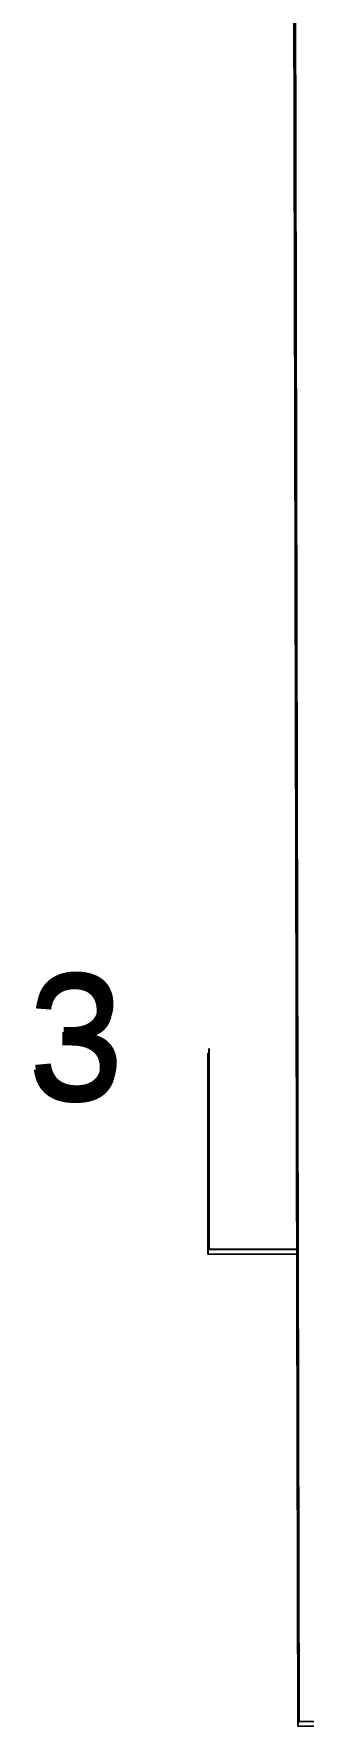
# Model space of a CAD drawing. Header units: inches. Extents: x 112 to 101600, y 95 to 62139.
# Drawn here: x 8044 to 9027, y 13152 to 19334 of the extents above; entities that cross this region are included whole.
import ezdxf

# ---------------------------------------------------------------- set-up
doc = ezdxf.new("R2010")
doc.units = ezdxf.units.IN
doc.header["$MEASUREMENT"] = 0
doc.layers.add('DIM', color=7, linetype='Continuous')
doc.layers.add('DRAWING', color=7, linetype='Continuous')
doc.styles.get("Standard").update_dxf_attribs({"font": 'arial.ttf'})
doc.dimstyles.get("Standard").update_dxf_attribs({"dimtxt": 0.18, "dimasz": 0.18, "dimexe": 0.18, "dimexo": 0.0625, "dimgap": 0.09, "dimtad": 0, "dimtih": 1, "dimtoh": 1, "dimdec": 4, "dimzin": 0, "dimdsep": 46, "dimtxsty": 'Standard', "dimblk": 'OBLIQUE', "dimcen": 0.09, "dimadec": 0, "dimazin": 0, "dimtfac": 1, "dimtdec": 4, "dimtofl": 0, "dimtmove": 0, "dimatfit": 3, "dimfxl": 1, "dimtolj": 1, "dimtzin": 0, "dimarcsym": 0})

# ---------------------------------------------------------------- blocks, each defined once
blk = doc.blocks.new('_Oblique')
at = {"color": 0, "linetype": 'ByBlock', "lineweight": -2}
blk.add_line((-0.5, -0.5), (0.5, 0.5), dxfattribs=at)

msp = doc.modelspace()

# ---------------------------------------------------------------- linework, layer by layer
at = {"layer": 'DRAWING'}
for points in [[(9548.3245, 41002.68845), (9548.3245, 35301.20325), (9548.3245, 27580.24484), (9468.21324, 20289.37703), (8991.78444, 20070.46669), (9007.09082, 13151.66245), (11871.14805, 13165.24643), (11864.56535, 18334.60117), (15421.37869, 20197.76706), (19459.09991, 20563.87329), (21457.46132, 20572.78451), (21444.44692, 23713.58753), (25606.91157, 23713.58753), (35419.43364, 23713.58753), (44694.61351, 23713.58753), (55133.2957, 23713.58753), (64429.2798, 23713.58753), (69882.39832, 23713.58753), (74044.64411, 23713.58753), (74509.51137, 23713.58753), (76317.97932, 23713.58753)], [(9552.82594, 41020.08766), (9552.82594, 35318.60246), (9552.82594, 27597.64404), (9472.71467, 20306.77623), (8996.28587, 20087.86589), (9011.59226, 13169.06165), (11875.64948, 13182.64564), (11869.06679, 18352.00037), (15425.88013, 20215.16627), (19463.60134, 20581.27249), (21461.96276, 20590.18372), (21448.94836, 23730.98673), (25611.413, 23730.98673), (35423.93508, 23730.98673), (44699.11494, 23730.98673), (55137.79713, 23730.98673), (64433.78124, 23730.98673), (69886.89976, 23730.98673), (74049.14554, 23730.98673), (74514.0128, 23730.98673), (76322.48075, 23730.98673)]]:
    msp.add_lwpolyline(points, dxfattribs=at)

# ---------------------------------------------------------------- texts
at = {"layer": 'DIM', "char_height": 450, "attachment_point": 5}
for insert in [(8194.41761, 15656.10506), (8198.91904, 15673.50426)]:
    msp.add_mtext('\\A1;3', dxfattribs=dict(at, insert=insert))

# ---------------------------------------------------------------- leaders
at = {"layer": 'DRAWING'}
for points in [[(8678.38544, 15609.82982), (8678.38544, 14876.36672), (9003.27369, 14877.08546)], [(8682.88687, 15627.22902), (8682.88687, 14893.76592), (9007.77513, 14894.48467)]]:
    msp.add_leader(points, dimstyle='Standard', override={"dimgap": 0.09, "dimtad": 0}, dxfattribs=at)

doc.saveas('drawing.dxf')
